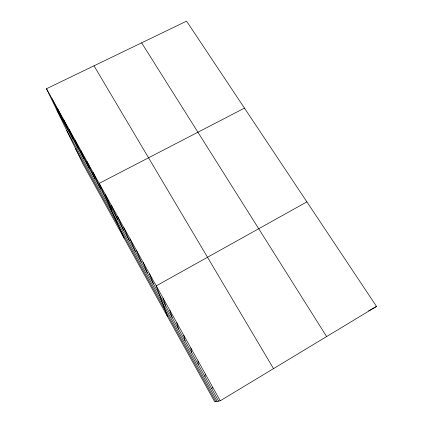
<?xml version="1.0" encoding="UTF-8"?>
<svg xmlns="http://www.w3.org/2000/svg" width="423" height="423" viewBox="0 0 423 423"><rect width="100%" height="100%" fill="white"/><g stroke="black" fill="none" stroke-linecap="round" stroke-linejoin="round"><path stroke-width="0.63" d="M204.922 376.491L205.367 374.054M211.717 388.721L212.753 387.325M220.246 400.777L376.518 306.442L186.569 21.15L46.482 88.745L82.913 163.838L214.731 401.85L220.246 400.777L46.482 88.745M306.892 201.871L156.256 285.863L167.487 316.547M368.586 310.852L376.518 306.442M244.473 108.114L99.178 183.371L124.087 238.181M141.62 42.839L326.625 336.56M94.012 65.814L273.522 368.618M57.036 110.503L218.601 401.094M66.755 130.538L217.121 401.385M75.474 148.51L215.82 401.639M52.066 98.765L62.287 119.947M57.708 108.901L67.595 129.491M63.418 119.159L72.962 139.146M69.203 129.538L78.392 148.907M75.051 140.045L83.881 158.778M80.973 150.683L89.427 168.761M86.969 161.443L95.043 178.86M93.034 172.341L100.722 189.07M105.216 194.21L112.1 209.538M111.323 205.176L117.8 219.791M117.504 216.28L123.564 230.16M123.765 227.521L129.396 240.645M130.104 238.9L135.291 251.251M136.518 250.421L141.256 261.98M143.016 262.086L147.289 272.835M149.594 273.903L153.396 283.817M163.003 297.977L165.821 306.167M169.835 310.249L172.145 317.541M176.756 322.68L178.543 329.046M183.767 335.27L185.02 340.695M190.873 348.029L191.571 352.486M198.07 360.956L198.207 364.415"/></g></svg>
